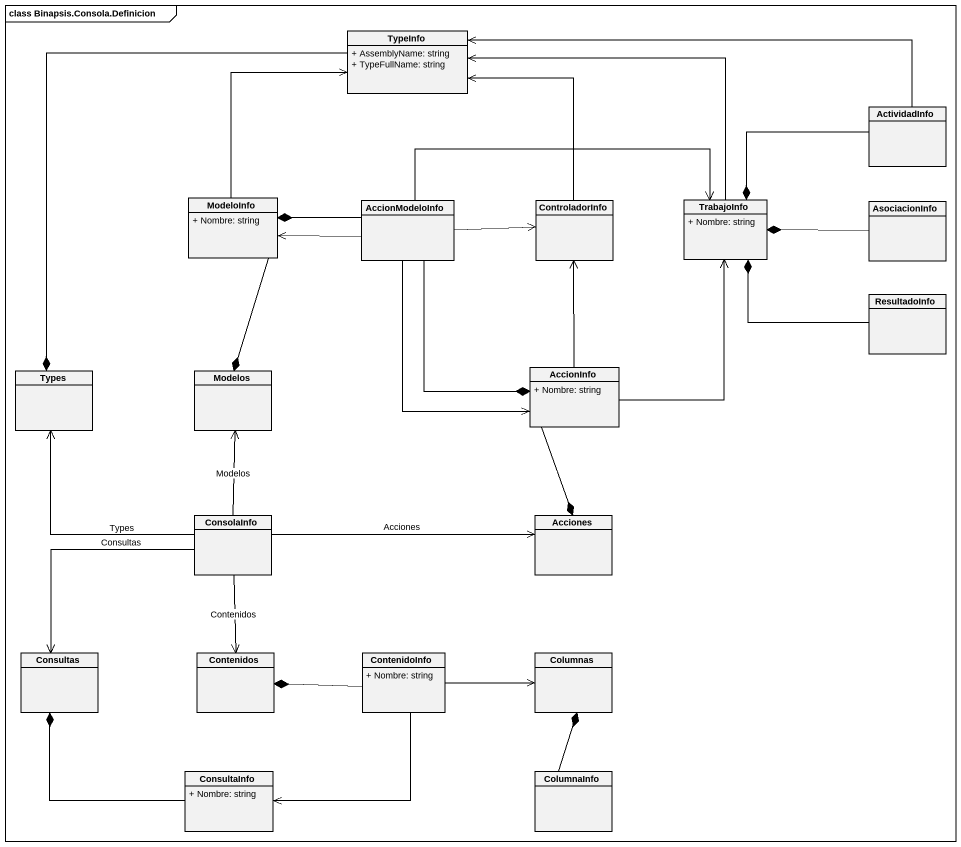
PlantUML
@startuml
mainframe class Binapsis.Consola.Definicion
hide circle
hide empty members
skinparam classAttributeIconSize 0
class TypeInfo {
  + AssemblyName: string
  + TypeFullName: string
}
class ActividadInfo
class ModeloInfo {
  + Nombre: string
}
class AccionModeloInfo
class ControladorInfo
class TrabajoInfo {
  + Nombre: string
}
class AsociacionInfo
class ResultadoInfo
class Types
class Modelos
class AccionInfo {
  + Nombre: string
}
class ConsolaInfo
class Acciones
class Consultas
class Contenidos
class ContenidoInfo {
  + Nombre: string
}
class Columnas
class ConsultaInfo {
  + Nombre: string
}
class ColumnaInfo
TypeInfo --* Types
ActividadInfo -left-> TypeInfo
ActividadInfo -left-* TrabajoInfo
ModeloInfo -up-> TypeInfo
ModeloInfo --* Modelos
AccionModeloInfo -left-> ModeloInfo
AccionModeloInfo -left-* ModeloInfo
AccionModeloInfo -right-> ControladorInfo
AccionModeloInfo -right-> TrabajoInfo
AccionModeloInfo --> AccionInfo
AccionModeloInfo --* AccionInfo
ControladorInfo -up-> TypeInfo
TrabajoInfo -left-> TypeInfo
AsociacionInfo -left-* TrabajoInfo
ResultadoInfo -left-* TrabajoInfo
AccionInfo -up-> ControladorInfo
AccionInfo -up-> TrabajoInfo
AccionInfo --* Acciones
ConsolaInfo -up-> Types : Types
ConsolaInfo -up-> Modelos : Modelos
ConsolaInfo -right-> Acciones : Acciones
ConsolaInfo --> Consultas : Consultas
ConsolaInfo --> Contenidos : Contenidos
ContenidoInfo -left-* Contenidos
ContenidoInfo -right-> Columnas
ContenidoInfo --> ConsultaInfo
ConsultaInfo -up-* Consultas
ColumnaInfo -up-* Columnas
@enduml
